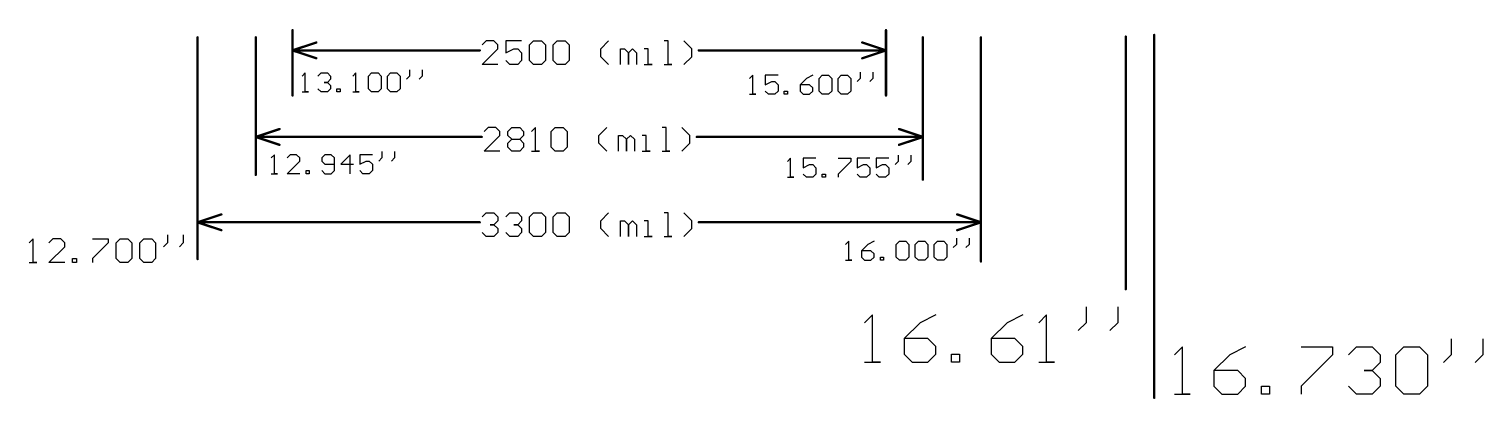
# Model space of a CAD drawing. Extents: x 0 to 21.5, y -4.9 to 8.4.
# Drawn here: x 13.99 to 20.11, y 0.37 to 1.93 of the extents above; entities that cross this region are included whole.
import ezdxf

# ---------------------------------------------------------------- set-up
doc = ezdxf.new("R2010")
doc.units = 0
doc.header["$MEASUREMENT"] = 0
doc.layers.add('MECHANICAL1', color=6, linetype='CONTINUOUS')

msp = doc.modelspace()

# ---------------------------------------------------------------- linework, layer by layer
at = {"layer": 'MECHANICAL1'}
for p, q in [((15.9151, 1.885), (15.8985, 1.8683)), ((15.8985, 1.785), (15.9651, 1.8517)), ((15.9485, 1.885), (15.9151, 1.885)), ((15.9651, 1.8683), (15.9485, 1.885)), ((15.9651, 1.8517), (15.9651, 1.8683)), ((16.0651, 1.885), (15.9984, 1.885)), ((15.9984, 1.885), (15.9984, 1.835)), ((15.9984, 1.835), (16.0318, 1.8517)), ((16.0318, 1.8517), (16.0484, 1.8517)), ((16.0484, 1.8517), (16.0651, 1.835)), ((16.0984, 1.8683), (16.1151, 1.885)), ((16.0984, 1.8017), (16.0984, 1.8683)), ((16.1151, 1.885), (16.1484, 1.885)), ((16.1484, 1.885), (16.1651, 1.8683)), ((16.1651, 1.8683), (16.1651, 1.8017)), ((16.1984, 1.8683), (16.215, 1.885)), ((16.1984, 1.8017), (16.1984, 1.8683)), ((16.215, 1.885), (16.2484, 1.885)), ((16.2484, 1.885), (16.265, 1.8683)), ((16.265, 1.8683), (16.265, 1.8017)), ((16.3983, 1.8517), (16.4316, 1.885)), ((16.3983, 1.8183), (16.3983, 1.8517)), ((16.4816, 1.785), (16.4816, 1.8517)), ((16.4816, 1.8517), (16.4983, 1.8517)), ((16.4983, 1.8517), (16.5149, 1.835)), ((16.5149, 1.835), (16.5316, 1.8517)), ((16.5316, 1.8517), (16.5483, 1.835)), ((16.5982, 1.8517), (16.5816, 1.8517)), ((16.5982, 1.785), (16.5982, 1.8517)), ((16.6816, 1.885), (16.6649, 1.885)), ((16.6816, 1.785), (16.6816, 1.885)), ((16.7815, 1.8517), (16.7482, 1.885)), ((16.7815, 1.8183), (16.7815, 1.8517)), ((15.9651, 1.785), (15.8985, 1.785)), ((16.0151, 1.785), (15.9984, 1.8017)), ((16.0484, 1.785), (16.0151, 1.785)), ((16.0651, 1.8017), (16.0484, 1.785)), ((16.0651, 1.835), (16.0651, 1.8017)), ((16.1151, 1.785), (16.0984, 1.8017)), ((16.1484, 1.785), (16.1151, 1.785)), ((16.1651, 1.8017), (16.1484, 1.785)), ((16.215, 1.785), (16.1984, 1.8017)), ((16.2484, 1.785), (16.215, 1.785)), ((16.265, 1.8017), (16.2484, 1.785)), ((16.4316, 1.785), (16.3983, 1.8183)), ((16.5149, 1.835), (16.5149, 1.785)), ((16.5149, 1.785), (16.5149, 1.835)), ((16.5483, 1.835), (16.5483, 1.785)), ((16.5816, 1.785), (16.6149, 1.785)), ((16.6149, 1.785), (16.5982, 1.785)), ((16.6649, 1.785), (16.6982, 1.785)), ((16.6982, 1.785), (16.6816, 1.785)), ((16.7482, 1.785), (16.7815, 1.8183)), ((15.1533, 1.75), (15.14, 1.7366)), ((15.1533, 1.67), (15.1533, 1.75)), ((15.2066, 1.7366), (15.22, 1.75)), ((15.22, 1.75), (15.2466, 1.75)), ((15.2466, 1.75), (15.26, 1.7366)), ((15.26, 1.7233), (15.2466, 1.71)), ((15.26, 1.7366), (15.26, 1.7233)), ((15.3666, 1.75), (15.3533, 1.7366)), ((15.3666, 1.67), (15.3666, 1.75)), ((15.4199, 1.7366), (15.4332, 1.75)), ((15.4199, 1.6833), (15.4199, 1.7366)), ((15.4332, 1.75), (15.4599, 1.75)), ((15.4599, 1.75), (15.4732, 1.7366)), ((15.4732, 1.7366), (15.4732, 1.6833)), ((15.4999, 1.7366), (15.5132, 1.75)), ((15.4999, 1.6833), (15.4999, 1.7366)), ((15.5132, 1.75), (15.5399, 1.75)), ((15.5399, 1.75), (15.5532, 1.7366)), ((15.5532, 1.7366), (15.5532, 1.6833)), ((15.5932, 1.7366), (15.5799, 1.7233)), ((15.5932, 1.7633), (15.5932, 1.7366)), ((15.6465, 1.7366), (15.6332, 1.7233)), ((15.6465, 1.7633), (15.6465, 1.7366)), ((17.0383, 1.74), (17.025, 1.7266)), ((17.0383, 1.66), (17.0383, 1.74)), ((17.145, 1.74), (17.0916, 1.74)), ((17.0916, 1.74), (17.0916, 1.7)), ((17.2649, 1.7266), (17.2383, 1.7)), ((17.2916, 1.74), (17.2649, 1.7266)), ((17.3182, 1.7266), (17.3316, 1.74)), ((17.3182, 1.6733), (17.3182, 1.7266)), ((17.3316, 1.74), (17.3582, 1.74)), ((17.3582, 1.74), (17.3716, 1.7266)), ((17.3716, 1.7266), (17.3716, 1.6733)), ((17.3982, 1.7266), (17.4115, 1.74)), ((17.3982, 1.6733), (17.3982, 1.7266)), ((17.4115, 1.74), (17.4382, 1.74)), ((17.4382, 1.74), (17.4515, 1.7266)), ((17.4515, 1.7266), (17.4515, 1.6733)), ((17.4915, 1.7266), (17.4782, 1.7133)), ((17.4915, 1.7533), (17.4915, 1.7266)), ((17.5448, 1.7266), (17.5315, 1.7133)), ((17.5448, 1.7533), (17.5448, 1.7266)), ((15.14, 1.67), (15.1667, 1.67)), ((15.1667, 1.67), (15.1533, 1.67)), ((15.22, 1.67), (15.2066, 1.6833)), ((15.2466, 1.67), (15.22, 1.67)), ((15.2466, 1.71), (15.2333, 1.71)), ((15.2333, 1.71), (15.2466, 1.71)), ((15.2466, 1.71), (15.26, 1.6967)), ((15.26, 1.6833), (15.2466, 1.67)), ((15.26, 1.6967), (15.26, 1.6833)), ((15.2866, 1.67), (15.2866, 1.6833)), ((15.2866, 1.6833), (15.2999, 1.6833)), ((15.2999, 1.67), (15.2866, 1.67)), ((15.2999, 1.6833), (15.2999, 1.67)), ((15.3533, 1.67), (15.3799, 1.67)), ((15.3799, 1.67), (15.3666, 1.67)), ((15.4332, 1.67), (15.4199, 1.6833)), ((15.4599, 1.67), (15.4332, 1.67)), ((15.4732, 1.6833), (15.4599, 1.67)), ((15.5132, 1.67), (15.4999, 1.6833)), ((15.5399, 1.67), (15.5132, 1.67)), ((15.5532, 1.6833), (15.5399, 1.67)), ((17.025, 1.66), (17.0517, 1.66)), ((17.0517, 1.66), (17.0383, 1.66)), ((17.0916, 1.7), (17.1183, 1.7133)), ((17.105, 1.66), (17.0916, 1.6733)), ((17.1316, 1.66), (17.105, 1.66)), ((17.1183, 1.7133), (17.1316, 1.7133)), ((17.1316, 1.7133), (17.145, 1.7)), ((17.145, 1.6733), (17.1316, 1.66)), ((17.145, 1.7), (17.145, 1.6733)), ((17.1716, 1.66), (17.1716, 1.6733)), ((17.1716, 1.6733), (17.1849, 1.6733)), ((17.1849, 1.66), (17.1716, 1.66)), ((17.1849, 1.6733), (17.1849, 1.66)), ((17.2383, 1.7), (17.2383, 1.6733)), ((17.2783, 1.7), (17.2383, 1.7)), ((17.2383, 1.6733), (17.2516, 1.66)), ((17.2516, 1.66), (17.2783, 1.66)), ((17.2916, 1.6867), (17.2783, 1.7)), ((17.2783, 1.66), (17.2916, 1.6733)), ((17.2916, 1.6733), (17.2916, 1.6867)), ((17.3316, 1.66), (17.3182, 1.6733)), ((17.3582, 1.66), (17.3316, 1.66)), ((17.3716, 1.6733), (17.3582, 1.66)), ((17.4115, 1.66), (17.3982, 1.6733)), ((17.4382, 1.66), (17.4115, 1.66)), ((17.4515, 1.6733), (17.4382, 1.66)), ((15.9235, 1.52), (15.9068, 1.5033)), ((15.9068, 1.42), (15.9735, 1.4867)), ((15.9568, 1.52), (15.9235, 1.52)), ((15.9735, 1.5033), (15.9568, 1.52)), ((15.9735, 1.4867), (15.9735, 1.5033)), ((16.0068, 1.5033), (16.0234, 1.52)), ((16.0068, 1.4867), (16.0068, 1.5033)), ((16.0234, 1.47), (16.0068, 1.4867)), ((16.0068, 1.4533), (16.0234, 1.47)), ((16.0234, 1.52), (16.0568, 1.52)), ((16.0234, 1.47), (16.0568, 1.47)), ((16.0568, 1.52), (16.0734, 1.5033)), ((16.0734, 1.4867), (16.0568, 1.47)), ((16.0568, 1.47), (16.0734, 1.4533)), ((16.0734, 1.5033), (16.0734, 1.4867)), ((16.1234, 1.52), (16.1067, 1.5033)), ((16.1234, 1.42), (16.1234, 1.52)), ((16.19, 1.5033), (16.2067, 1.52)), ((16.19, 1.4367), (16.19, 1.5033)), ((16.2067, 1.52), (16.24, 1.52)), ((16.24, 1.52), (16.2567, 1.5033)), ((16.2567, 1.5033), (16.2567, 1.4367)), ((16.39, 1.4867), (16.4233, 1.52)), ((16.39, 1.4533), (16.39, 1.4867)), ((16.4733, 1.42), (16.4733, 1.4867)), ((16.4733, 1.4867), (16.49, 1.4867)), ((16.49, 1.4867), (16.5066, 1.47)), ((16.5066, 1.47), (16.5233, 1.4867)), ((16.5066, 1.47), (16.5066, 1.42)), ((16.5066, 1.42), (16.5066, 1.47)), ((16.5233, 1.4867), (16.5399, 1.47)), ((16.5399, 1.47), (16.5399, 1.42)), ((16.5899, 1.4867), (16.5733, 1.4867)), ((16.5899, 1.42), (16.5899, 1.4867)), ((16.6732, 1.52), (16.6566, 1.52)), ((16.6732, 1.42), (16.6732, 1.52)), ((16.7732, 1.4867), (16.7399, 1.52)), ((16.7732, 1.4533), (16.7732, 1.4867)), ((15.4765, 1.4183), (15.4765, 1.3916)), ((15.5298, 1.4183), (15.5298, 1.3916)), ((15.9735, 1.42), (15.9068, 1.42)), ((16.0068, 1.4367), (16.0068, 1.4533)), ((16.0234, 1.42), (16.0068, 1.4367)), ((16.0568, 1.42), (16.0234, 1.42)), ((16.0734, 1.4367), (16.0568, 1.42)), ((16.0734, 1.4533), (16.0734, 1.4367)), ((16.1067, 1.42), (16.1401, 1.42)), ((16.1401, 1.42), (16.1234, 1.42)), ((16.2067, 1.42), (16.19, 1.4367)), ((16.24, 1.42), (16.2067, 1.42)), ((16.2567, 1.4367), (16.24, 1.42)), ((16.4233, 1.42), (16.39, 1.4533)), ((16.5733, 1.42), (16.6066, 1.42)), ((16.6066, 1.42), (16.5899, 1.42)), ((16.6566, 1.42), (16.6899, 1.42)), ((16.6899, 1.42), (16.6732, 1.42)), ((16.7399, 1.42), (16.7732, 1.4533)), ((15.0233, 1.405), (15.01, 1.3916)), ((15.0233, 1.325), (15.0233, 1.405)), ((15.09, 1.405), (15.0766, 1.3916)), ((15.0766, 1.325), (15.13, 1.3783)), ((15.1166, 1.405), (15.09, 1.405)), ((15.13, 1.3916), (15.1166, 1.405)), ((15.13, 1.3783), (15.13, 1.3916)), ((15.2366, 1.405), (15.2233, 1.3916)), ((15.2233, 1.3916), (15.2233, 1.3783)), ((15.2233, 1.3783), (15.2366, 1.365)), ((15.2633, 1.405), (15.2366, 1.405)), ((15.2366, 1.365), (15.2766, 1.365)), ((15.2766, 1.3916), (15.2633, 1.405)), ((15.2766, 1.3383), (15.2766, 1.3916)), ((15.3432, 1.405), (15.3032, 1.365)), ((15.3032, 1.365), (15.3566, 1.365)), ((15.3432, 1.325), (15.3432, 1.405)), ((15.4365, 1.405), (15.3832, 1.405)), ((15.3832, 1.405), (15.3832, 1.365)), ((15.3832, 1.365), (15.4099, 1.3783)), ((15.4099, 1.3783), (15.4232, 1.3783)), ((15.4232, 1.3783), (15.4365, 1.365)), ((15.4365, 1.365), (15.4365, 1.3383)), ((15.4765, 1.3916), (15.4632, 1.3783)), ((15.5298, 1.3916), (15.5165, 1.3783)), ((17.1983, 1.39), (17.185, 1.3766)), ((17.1983, 1.31), (17.1983, 1.39)), ((17.305, 1.39), (17.2516, 1.39)), ((17.2516, 1.39), (17.2516, 1.35)), ((17.2516, 1.35), (17.2783, 1.3633)), ((17.2783, 1.3633), (17.2916, 1.3633)), ((17.2916, 1.3633), (17.305, 1.35)), ((17.305, 1.35), (17.305, 1.3233)), ((17.3983, 1.39), (17.4516, 1.39)), ((17.4516, 1.3766), (17.3983, 1.3233)), ((17.4516, 1.39), (17.4516, 1.3766)), ((17.5316, 1.39), (17.4782, 1.39)), ((17.4782, 1.39), (17.4782, 1.35)), ((17.4782, 1.35), (17.5049, 1.3633)), ((17.5049, 1.3633), (17.5182, 1.3633)), ((17.5182, 1.3633), (17.5316, 1.35)), ((17.5316, 1.35), (17.5316, 1.3233)), ((17.6115, 1.39), (17.5582, 1.39)), ((17.5582, 1.39), (17.5582, 1.35)), ((17.5582, 1.35), (17.5849, 1.3633)), ((17.5849, 1.3633), (17.5982, 1.3633)), ((17.5982, 1.3633), (17.6115, 1.35)), ((17.6115, 1.35), (17.6115, 1.3233)), ((17.6515, 1.3766), (17.6382, 1.3633)), ((17.6515, 1.4033), (17.6515, 1.3766)), ((17.7048, 1.3766), (17.6915, 1.3633)), ((17.7048, 1.4033), (17.7048, 1.3766)), ((15.01, 1.325), (15.0367, 1.325)), ((15.0367, 1.325), (15.0233, 1.325)), ((15.13, 1.325), (15.0766, 1.325)), ((15.1566, 1.325), (15.1566, 1.3383)), ((15.1566, 1.3383), (15.1699, 1.3383)), ((15.1699, 1.325), (15.1566, 1.325)), ((15.1699, 1.3383), (15.1699, 1.325)), ((15.2233, 1.3383), (15.2366, 1.325)), ((15.2366, 1.325), (15.2633, 1.325)), ((15.2633, 1.325), (15.2766, 1.3383)), ((15.3965, 1.325), (15.3832, 1.3383)), ((15.4232, 1.325), (15.3965, 1.325)), ((15.4365, 1.3383), (15.4232, 1.325)), ((17.185, 1.31), (17.2117, 1.31)), ((17.2117, 1.31), (17.1983, 1.31)), ((17.265, 1.31), (17.2516, 1.3233)), ((17.2916, 1.31), (17.265, 1.31)), ((17.305, 1.3233), (17.2916, 1.31)), ((17.3316, 1.31), (17.3316, 1.3233)), ((17.3316, 1.3233), (17.3449, 1.3233)), ((17.3449, 1.31), (17.3316, 1.31)), ((17.3449, 1.3233), (17.3449, 1.31)), ((17.3983, 1.3233), (17.3983, 1.31)), ((17.4916, 1.31), (17.4782, 1.3233)), ((17.5182, 1.31), (17.4916, 1.31)), ((17.5316, 1.3233), (17.5182, 1.31)), ((17.5715, 1.31), (17.5582, 1.3233)), ((17.5982, 1.31), (17.5715, 1.31)), ((17.6115, 1.3233), (17.5982, 1.31)), ((15.8985, 1.1433), (15.9151, 1.16)), ((15.9151, 1.16), (15.9485, 1.16)), ((15.9485, 1.11), (15.9318, 1.11)), ((15.9318, 1.11), (15.9485, 1.11)), ((15.9485, 1.16), (15.9651, 1.1433)), ((15.9651, 1.1267), (15.9485, 1.11)), ((15.9485, 1.11), (15.9651, 1.0933)), ((15.9651, 1.1433), (15.9651, 1.1267)), ((15.9984, 1.1433), (16.0151, 1.16)), ((16.0151, 1.16), (16.0484, 1.16)), ((16.0484, 1.11), (16.0318, 1.11)), ((16.0318, 1.11), (16.0484, 1.11)), ((16.0484, 1.16), (16.0651, 1.1433)), ((16.0651, 1.1267), (16.0484, 1.11)), ((16.0484, 1.11), (16.0651, 1.0933)), ((16.0651, 1.1433), (16.0651, 1.1267)), ((16.0984, 1.1433), (16.1151, 1.16)), ((16.0984, 1.0767), (16.0984, 1.1433)), ((16.1151, 1.16), (16.1484, 1.16)), ((16.1484, 1.16), (16.1651, 1.1433)), ((16.1651, 1.1433), (16.1651, 1.0767)), ((16.1984, 1.1433), (16.215, 1.16)), ((16.1984, 1.0767), (16.1984, 1.1433)), ((16.215, 1.16), (16.2484, 1.16)), ((16.2484, 1.16), (16.265, 1.1433)), ((16.265, 1.1433), (16.265, 1.0767)), ((16.3983, 1.1267), (16.4316, 1.16)), ((16.3983, 1.0933), (16.3983, 1.1267)), ((16.4816, 1.06), (16.4816, 1.1267)), ((16.4816, 1.1267), (16.4983, 1.1267)), ((16.4983, 1.1267), (16.5149, 1.11)), ((16.5149, 1.11), (16.5316, 1.1267)), ((16.5149, 1.11), (16.5149, 1.06)), ((16.5149, 1.06), (16.5149, 1.11)), ((16.5316, 1.1267), (16.5483, 1.11)), ((16.5483, 1.11), (16.5483, 1.06)), ((16.5982, 1.1267), (16.5816, 1.1267)), ((16.5982, 1.06), (16.5982, 1.1267)), ((16.6816, 1.16), (16.6649, 1.16)), ((16.6816, 1.06), (16.6816, 1.16)), ((16.7815, 1.1267), (16.7482, 1.16)), ((16.7815, 1.0933), (16.7815, 1.1267)), ((14.0067, 1.05), (13.99, 1.0333)), ((14.0067, 0.95), (14.0067, 1.05)), ((14.09, 1.05), (14.0733, 1.0333)), ((14.1233, 1.05), (14.09, 1.05)), ((14.14, 1.0333), (14.1233, 1.05)), ((14.2566, 1.05), (14.3232, 1.05)), ((14.3232, 1.05), (14.3232, 1.0333)), ((14.3565, 1.0333), (14.3732, 1.05)), ((14.3732, 1.05), (14.4065, 1.05)), ((14.4065, 1.05), (14.4232, 1.0333)), ((14.4565, 1.0333), (14.4732, 1.05)), ((14.4732, 1.05), (14.5065, 1.05)), ((14.5065, 1.05), (14.5232, 1.0333)), ((14.5731, 1.0666), (14.5731, 1.0333)), ((14.6398, 1.0666), (14.6398, 1.0333)), ((15.9151, 1.06), (15.8985, 1.0767)), ((15.9485, 1.06), (15.9151, 1.06)), ((15.9651, 1.0767), (15.9485, 1.06)), ((15.9651, 1.0933), (15.9651, 1.0767)), ((16.0151, 1.06), (15.9984, 1.0767)), ((16.0484, 1.06), (16.0151, 1.06)), ((16.0651, 1.0767), (16.0484, 1.06)), ((16.0651, 1.0933), (16.0651, 1.0767)), ((16.1151, 1.06), (16.0984, 1.0767)), ((16.1484, 1.06), (16.1151, 1.06)), ((16.1651, 1.0767), (16.1484, 1.06)), ((16.215, 1.06), (16.1984, 1.0767)), ((16.2484, 1.06), (16.215, 1.06)), ((16.265, 1.0767), (16.2484, 1.06)), ((16.4316, 1.06), (16.3983, 1.0933)), ((16.5816, 1.06), (16.6149, 1.06)), ((16.6149, 1.06), (16.5982, 1.06)), ((16.6649, 1.06), (16.6982, 1.06)), ((16.6982, 1.06), (16.6816, 1.06)), ((16.7482, 1.06), (16.7815, 1.0933)), ((17.8965, 1.0533), (17.8965, 1.0266)), ((17.9498, 1.0533), (17.9498, 1.0266)), ((14.0733, 0.95), (14.14, 1.0166)), ((14.14, 1.0166), (14.14, 1.0333)), ((14.3232, 1.0333), (14.2566, 0.9667)), ((14.3565, 0.9667), (14.3565, 1.0333)), ((14.4232, 1.0333), (14.4232, 0.9667)), ((14.4565, 0.9667), (14.4565, 1.0333)), ((14.5232, 1.0333), (14.5232, 0.9667)), ((14.5731, 1.0333), (14.5565, 1.0166)), ((14.6398, 1.0333), (14.6231, 1.0166)), ((17.4433, 1.04), (17.43, 1.0266)), ((17.4433, 0.96), (17.4433, 1.04)), ((17.5233, 1.0266), (17.4966, 1)), ((17.4966, 1), (17.4966, 0.9733)), ((17.5366, 1), (17.4966, 1)), ((17.55, 1.04), (17.5233, 1.0266)), ((17.55, 0.9867), (17.5366, 1)), ((17.55, 0.9733), (17.55, 0.9867)), ((17.6433, 1.0266), (17.6566, 1.04)), ((17.6433, 0.9733), (17.6433, 1.0266)), ((17.6566, 1.04), (17.6833, 1.04)), ((17.6833, 1.04), (17.6966, 1.0266)), ((17.6966, 1.0266), (17.6966, 0.9733)), ((17.7232, 1.0266), (17.7366, 1.04)), ((17.7232, 0.9733), (17.7232, 1.0266)), ((17.7366, 1.04), (17.7632, 1.04)), ((17.7632, 1.04), (17.7766, 1.0266)), ((17.7766, 1.0266), (17.7766, 0.9733)), ((17.8032, 1.0266), (17.8165, 1.04)), ((17.8032, 0.9733), (17.8032, 1.0266)), ((17.8165, 1.04), (17.8432, 1.04)), ((17.8432, 1.04), (17.8565, 1.0266)), ((17.8565, 1.0266), (17.8565, 0.9733)), ((17.8965, 1.0266), (17.8832, 1.0133)), ((17.9498, 1.0266), (17.9365, 1.0133)), ((13.99, 0.95), (14.0233, 0.95)), ((14.0233, 0.95), (14.0067, 0.95)), ((14.14, 0.95), (14.0733, 0.95)), ((14.1733, 0.95), (14.1733, 0.9667)), ((14.1733, 0.9667), (14.1899, 0.9667)), ((14.1899, 0.95), (14.1733, 0.95)), ((14.1899, 0.9667), (14.1899, 0.95)), ((14.2566, 0.9667), (14.2566, 0.95)), ((14.3732, 0.95), (14.3565, 0.9667)), ((14.4065, 0.95), (14.3732, 0.95)), ((14.4232, 0.9667), (14.4065, 0.95)), ((14.4732, 0.95), (14.4565, 0.9667)), ((14.5065, 0.95), (14.4732, 0.95)), ((14.5232, 0.9667), (14.5065, 0.95)), ((17.43, 0.96), (17.4567, 0.96)), ((17.4567, 0.96), (17.4433, 0.96)), ((17.4966, 0.9733), (17.51, 0.96)), ((17.51, 0.96), (17.5366, 0.96)), ((17.5366, 0.96), (17.55, 0.9733)), ((17.5766, 0.96), (17.5766, 0.9733)), ((17.5766, 0.9733), (17.5899, 0.9733)), ((17.5899, 0.96), (17.5766, 0.96)), ((17.5899, 0.9733), (17.5899, 0.96)), ((17.6566, 0.96), (17.6433, 0.9733)), ((17.6833, 0.96), (17.6566, 0.96)), ((17.6966, 0.9733), (17.6833, 0.96)), ((17.7366, 0.96), (17.7232, 0.9733)), ((17.7632, 0.96), (17.7366, 0.96)), ((17.7766, 0.9733), (17.7632, 0.96)), ((17.8165, 0.96), (17.8032, 0.9733)), ((17.8432, 0.96), (17.8165, 0.96)), ((17.8565, 0.9733), (17.8432, 0.96)), ((18.443, 0.7633), (18.443, 0.6966)), ((18.5763, 0.7633), (18.5763, 0.6966)), ((17.5433, 0.7299), (17.51, 0.6966)), ((17.5433, 0.53), (17.5433, 0.7299)), ((17.7433, 0.6966), (17.6766, 0.63)), ((17.8099, 0.7299), (17.7433, 0.6966)), ((18.1098, 0.6966), (18.0432, 0.63)), ((18.1765, 0.7299), (18.1098, 0.6966)), ((18.2764, 0.7299), (18.2431, 0.6966)), ((18.2764, 0.53), (18.2764, 0.7299)), ((18.443, 0.6966), (18.4097, 0.6633)), ((18.5763, 0.6966), (18.543, 0.6633)), ((17.6766, 0.63), (17.6766, 0.5633)), ((17.7766, 0.63), (17.6766, 0.63)), ((17.8099, 0.5966), (17.7766, 0.63)), ((18.0432, 0.63), (18.0432, 0.5633)), ((18.1431, 0.63), (18.0432, 0.63)), ((18.1765, 0.5966), (18.1431, 0.63)), ((19.9813, 0.6283), (19.9813, 0.5616)), ((20.1146, 0.6283), (20.1146, 0.5616)), ((17.6766, 0.5633), (17.7099, 0.53)), ((17.7766, 0.53), (17.8099, 0.5633)), ((17.8099, 0.5633), (17.8099, 0.5966)), ((17.8765, 0.53), (17.8765, 0.5633)), ((17.8765, 0.5633), (17.9099, 0.5633)), ((17.9099, 0.5633), (17.9099, 0.53)), ((18.0432, 0.5633), (18.0765, 0.53)), ((18.1431, 0.53), (18.1765, 0.5633)), ((18.1765, 0.5633), (18.1765, 0.5966)), ((18.8483, 0.5949), (18.815, 0.5616)), ((18.8483, 0.395), (18.8483, 0.5949)), ((19.0483, 0.5616), (18.9816, 0.495)), ((19.1149, 0.5949), (19.0483, 0.5616)), ((19.3482, 0.5949), (19.4815, 0.5949)), ((19.4815, 0.5616), (19.3482, 0.4283)), ((19.4815, 0.5949), (19.4815, 0.5616)), ((19.5481, 0.5616), (19.5814, 0.5949)), ((19.5814, 0.5949), (19.6481, 0.5949)), ((19.6481, 0.5949), (19.6814, 0.5616)), ((19.6814, 0.5616), (19.6814, 0.5283)), ((19.748, 0.5616), (19.7814, 0.5949)), ((19.748, 0.4283), (19.748, 0.5616)), ((19.7814, 0.5949), (19.848, 0.5949)), ((19.848, 0.5949), (19.8813, 0.5616)), ((19.8813, 0.5616), (19.8813, 0.4283)), ((19.9813, 0.5616), (19.948, 0.5283)), ((20.1146, 0.5616), (20.0813, 0.5283)), ((17.51, 0.53), (17.5766, 0.53)), ((17.5766, 0.53), (17.5433, 0.53)), ((17.7099, 0.53), (17.7766, 0.53)), ((17.9099, 0.53), (17.8765, 0.53)), ((18.0765, 0.53), (18.1431, 0.53)), ((18.2431, 0.53), (18.3097, 0.53)), ((18.3097, 0.53), (18.2764, 0.53)), ((18.9816, 0.495), (18.9816, 0.4283)), ((19.0816, 0.495), (18.9816, 0.495)), ((19.1149, 0.4616), (19.0816, 0.495)), ((19.6481, 0.495), (19.6147, 0.495)), ((19.6147, 0.495), (19.6481, 0.495)), ((19.6814, 0.5283), (19.6481, 0.495)), ((19.6481, 0.495), (19.6814, 0.4616)), ((19.1149, 0.4283), (19.1149, 0.4616)), ((19.6814, 0.4616), (19.6814, 0.4283)), ((18.815, 0.395), (18.8816, 0.395)), ((18.8816, 0.395), (18.8483, 0.395)), ((18.9816, 0.4283), (19.0149, 0.395)), ((19.0149, 0.395), (19.0816, 0.395)), ((19.0816, 0.395), (19.1149, 0.4283)), ((19.1815, 0.395), (19.1815, 0.4283)), ((19.1815, 0.4283), (19.2149, 0.4283)), ((19.2149, 0.395), (19.1815, 0.395)), ((19.2149, 0.4283), (19.2149, 0.395)), ((19.3482, 0.4283), (19.3482, 0.395)), ((19.5814, 0.395), (19.5481, 0.4283)), ((19.6481, 0.395), (19.5814, 0.395)), ((19.6814, 0.4283), (19.6481, 0.395)), ((19.7814, 0.395), (19.748, 0.4283)), ((19.848, 0.395), (19.7814, 0.395)), ((19.8813, 0.4283), (19.848, 0.395))]:
    msp.add_line(p, q, dxfattribs=at)
at = {"layer": 'MECHANICAL1', "const_width": 0.01}
for points in [[(14.7, 0.965), (14.7, 1.9)], [(14.945, 1.32), (14.945, 1.9)], [(15.1, 1.655), (15.1, 1.93)], [(17.6, 1.655), (17.6, 1.93)], [(17.755, 1.3), (17.755, 1.9)], [(18, 0.955), (18, 1.9)], [(18.61, 0.838), (18.61, 1.903)], [(18.73, 0.38), (18.73, 1.91)], [(15.1, 1.845), (15.2, 1.8783)], [(15.1, 1.835), (15.1, 1.855)], [(15.1, 1.845), (15.8885, 1.845)], [(15.1, 1.845), (15.2, 1.8117)], [(16.8115, 1.845), (17.6, 1.845)], [(17.5, 1.8783), (17.6, 1.845)], [(17.5, 1.8117), (17.6, 1.845)], [(17.6, 1.835), (17.6, 1.855)], [(14.945, 1.48), (15.045, 1.5133)], [(14.945, 1.47), (14.945, 1.49)], [(14.945, 1.48), (15.8968, 1.48)], [(14.945, 1.48), (15.045, 1.4467)], [(16.8032, 1.48), (17.755, 1.48)], [(17.655, 1.5133), (17.755, 1.48)], [(17.655, 1.4467), (17.755, 1.48)], [(17.755, 1.47), (17.755, 1.49)], [(14.7, 1.12), (14.8, 1.1533)], [(14.7, 1.11), (14.7, 1.13)], [(14.7, 1.12), (15.8885, 1.12)], [(14.7, 1.12), (14.8, 1.0867)], [(16.8115, 1.12), (18, 1.12)], [(17.9, 1.1533), (18, 1.12)], [(17.9, 1.0867), (18, 1.12)], [(18, 1.11), (18, 1.13)]]:
    msp.add_lwpolyline(points, dxfattribs=at)
at = {"layer": 'MECHANICAL1', "const_width": 0.005}
for points in [[(14.6975, 1.9, 1), (14.7025, 1.9, 1)], [(14.9425, 1.9, 1), (14.9475, 1.9, 1)], [(15.0975, 1.93, 1), (15.1025, 1.93, 1)], [(17.5975, 1.93, 1), (17.6025, 1.93, 1)], [(17.7525, 1.9, 1), (17.7575, 1.9, 1)], [(17.9975, 1.9, 1), (18.0025, 1.9, 1)], [(18.6075, 1.903, 1), (18.6125, 1.903, 1)], [(18.7275, 1.91, 1), (18.7325, 1.91, 1)], [(15.0975, 1.855, 1), (15.1025, 1.855, 1)], [(15.0975, 1.845, 1), (15.1025, 1.845, 1)], [(15.0975, 1.845, 1), (15.1025, 1.845, 1)], [(15.0975, 1.845, 1), (15.1025, 1.845, 1)], [(15.0975, 1.835, 1), (15.1025, 1.835, 1)], [(15.1975, 1.8783, 1), (15.2025, 1.8783, 1)], [(15.886, 1.845, 1), (15.891, 1.845, 1)], [(16.809, 1.845, 1), (16.814, 1.845, 1)], [(17.4975, 1.8783, 1), (17.5025, 1.8783, 1)], [(17.5975, 1.855, 1), (17.6025, 1.855, 1)], [(17.5975, 1.845, 1), (17.6025, 1.845, 1)], [(17.5975, 1.845, 1), (17.6025, 1.845, 1)], [(17.5975, 1.845, 1), (17.6025, 1.845, 1)], [(17.5975, 1.835, 1), (17.6025, 1.835, 1)], [(15.1975, 1.8117, 1), (15.2025, 1.8117, 1)], [(17.4975, 1.8117, 1), (17.5025, 1.8117, 1)], [(15.0975, 1.655, 1), (15.1025, 1.655, 1)], [(17.5975, 1.655, 1), (17.6025, 1.655, 1)], [(14.9425, 1.49, 1), (14.9475, 1.49, 1)], [(14.9425, 1.48, 1), (14.9475, 1.48, 1)], [(14.9425, 1.48, 1), (14.9475, 1.48, 1)], [(14.9425, 1.48, 1), (14.9475, 1.48, 1)], [(14.9425, 1.47, 1), (14.9475, 1.47, 1)], [(15.0425, 1.5133, 1), (15.0475, 1.5133, 1)], [(15.8943, 1.48, 1), (15.8993, 1.48, 1)], [(16.8007, 1.48, 1), (16.8057, 1.48, 1)], [(17.6525, 1.5133, 1), (17.6575, 1.5133, 1)], [(17.7525, 1.49, 1), (17.7575, 1.49, 1)], [(17.7525, 1.48, 1), (17.7575, 1.48, 1)], [(17.7525, 1.48, 1), (17.7575, 1.48, 1)], [(17.7525, 1.48, 1), (17.7575, 1.48, 1)], [(17.7525, 1.47, 1), (17.7575, 1.47, 1)], [(15.0425, 1.4467, 1), (15.0475, 1.4467, 1)], [(17.6525, 1.4467, 1), (17.6575, 1.4467, 1)], [(14.9425, 1.32, 1), (14.9475, 1.32, 1)], [(17.7525, 1.3, 1), (17.7575, 1.3, 1)], [(14.6975, 1.13, 1), (14.7025, 1.13, 1)], [(14.6975, 1.12, 1), (14.7025, 1.12, 1)], [(14.6975, 1.12, 1), (14.7025, 1.12, 1)], [(14.6975, 1.12, 1), (14.7025, 1.12, 1)], [(14.6975, 1.11, 1), (14.7025, 1.11, 1)], [(14.7975, 1.1533, 1), (14.8025, 1.1533, 1)], [(15.886, 1.12, 1), (15.891, 1.12, 1)], [(16.809, 1.12, 1), (16.814, 1.12, 1)], [(17.8975, 1.1533, 1), (17.9025, 1.1533, 1)], [(17.9975, 1.13, 1), (18.0025, 1.13, 1)], [(17.9975, 1.12, 1), (18.0025, 1.12, 1)], [(17.9975, 1.12, 1), (18.0025, 1.12, 1)], [(17.9975, 1.12, 1), (18.0025, 1.12, 1)], [(17.9975, 1.11, 1), (18.0025, 1.11, 1)], [(14.7975, 1.0867, 1), (14.8025, 1.0867, 1)], [(17.8975, 1.0867, 1), (17.9025, 1.0867, 1)], [(14.6975, 0.965, 1), (14.7025, 0.965, 1)], [(17.9975, 0.955, 1), (18.0025, 0.955, 1)], [(18.6075, 0.838, 1), (18.6125, 0.838, 1)], [(18.7275, 0.38, 1), (18.7325, 0.38, 1)]]:
    msp.add_lwpolyline(points, format="xyb", close=True, dxfattribs=at)

doc.saveas('drawing.dxf')
